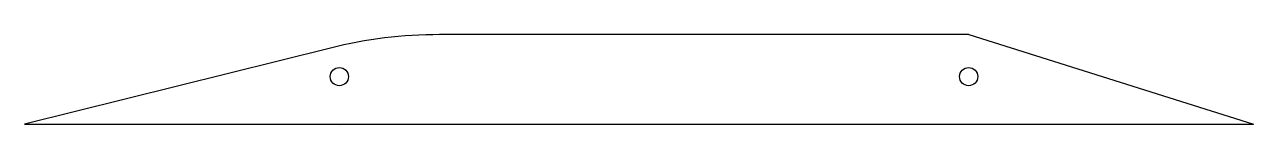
# Model space of a CAD drawing. Header units: millimetres. Extents: x 8 to 418, y 11 to 41.
import ezdxf

# ---------------------------------------------------------------- set-up
doc = ezdxf.new("R2010")
doc.units = ezdxf.units.MM

msp = doc.modelspace()

# ---------------------------------------------------------------- linework, layer by layer
for p, q in [((323.13, 41), (418.13, 11)), ((8.13, 11), (113.13, 10.93))]:
    msp.add_line(p, q)
msp.add_lwpolyline([(323.13, 41), (146.59, 41, 0.061321), (110.21, 36.52), (8.13, 11)], format="xyb")
msp.add_lwpolyline([(8.13, 11), (418.13, 11)])
for centre in [(113.13, 26.93), (323.13, 26.93)]:
    msp.add_circle(centre, 3.05)

doc.saveas('drawing.dxf')
